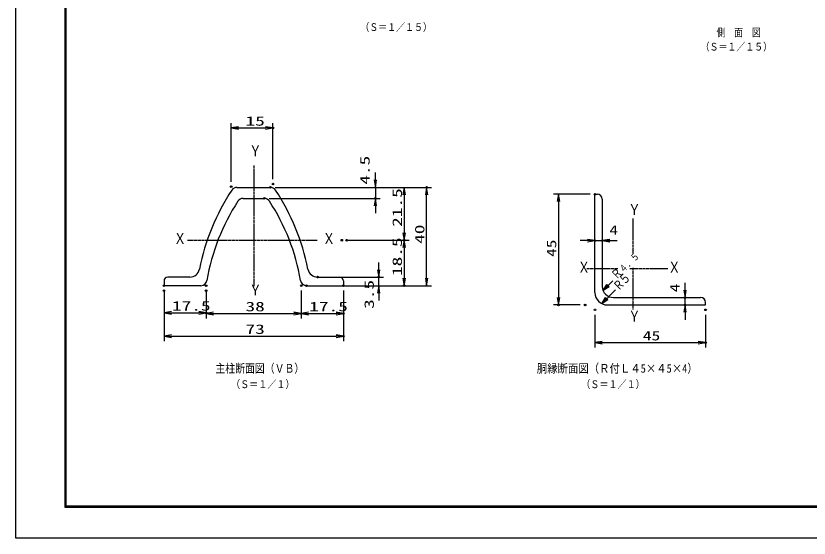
# Model space of a CAD drawing. Units: millimetres, scale not verified. Extents: x -4455 to 4455, y -3150 to 3150.
# Drawn here: x -4455 to 388, y -3150 to 36 of the extents above; entities that cross this region are included whole.
import ezdxf
from ezdxf.enums import TextEntityAlignment as Align

# ---------------------------------------------------------------- set-up
doc = ezdxf.new("R2010")
doc.units = ezdxf.units.MM
doc.header["$LTSCALE"] = 20
doc.header["$PDMODE"] = 32
doc.header["$PDSIZE"] = 10
doc.linetypes.add('USER1', pattern=[1.125, 0.75, -0.125, 0.125, -0.125])
for name, color, linetype, lineweight in [('0-0_1', 7, 'Continuous', 25), ('0-1_2', 7, 'Continuous', 25), ('0-2_0', 4, 'Continuous', 25), ('0-4_EXTCNT-LMEC0', 2, 'Continuous', 25), ('0-6_WAKU', 7, 'Continuous', 25)]:
    doc.layers.add(name, color=color, linetype=linetype, lineweight=lineweight)
doc.layers.add('0-5_DEFPOINTS', color=7, linetype='Continuous')
doc.styles.add('ＭＳ ゴシック', font='')
doc.styles.get('ＭＳ ゴシック').set_extended_font_data('MS Gothic')

# ---------------------------------------------------------------- blocks, each defined once
blk = doc.blocks.new('C5')
at = {"layer": '0-0_1', "color": 4}
blk.add_line((72303.9, 29353.6), (73481, 30519.9), dxfattribs=at)
blk.add_lwpolyline([(73048.4, 29795.7), (72303.9, 29353.6), (72752.8, 30094)], close=True, dxfattribs=at)
blk.add_lwpolyline([(72974.5, 29870.3), (72602.2, 29649.2), (72826.7, 30019.4)], dxfattribs=at)
blk = doc.blocks.new('DARROWS')
at = {"layer": '0-2_0', "color": 2}
blk.add_line((0, 0), (-19.982, 0), dxfattribs=at)
blk.add_lwpolyline([(-20, -3.333), (0, 0), (-20, 3.333)], dxfattribs=at)

msp = doc.modelspace()

# ---------------------------------------------------------------- linework, layer by layer
at = {"layer": '0-0_1', "color": 4, "linetype": 'USER1'}
for p, q in [((-3003.17, -877.2), (-3003.17, -1614.32)), ((-689.14, -1200.61), (-689.14, -1414.32)), ((-3407.51, -1332.71), (-2615.1, -1332.71)), ((-689.14, -1501.11), (-689.14, -1755.86)), ((-779.47, -1507.78), (-968.67, -1507.78)), ((-475.5, -1507.78), (-707.03, -1507.78))]:
    msp.add_line(p, q, dxfattribs=at)
at = {"layer": '0-0_1'}
for p, q in [((-3105.17, -1010.21), (-2901.17, -1010.21)), ((-3067.67, -1077.71), (-2938.67, -1077.71)), ((-3550.67, -1580.21), (-3550.67, -1610.21)), ((-3393.17, -1557.71), (-3528.17, -1557.71)), ((-2613.17, -1557.71), (-2478.17, -1557.71)), ((-2455.67, -1580.21), (-2455.67, -1610.21)), ((-3325.67, -1610.21), (-3550.67, -1610.21)), ((-2680.67, -1610.21), (-2455.67, -1610.21))]:
    msp.add_line(p, q, dxfattribs=at)
at = {"layer": '0-0_1', "color": 4}
msp.add_line((-877.89, -1719.85), (-795.37, -1635.55), dxfattribs=at)
msp.add_lwpolyline([(-841, -1697.18), (-877.89, -1719.85), (-856.01, -1682.49)], close=True, dxfattribs=at)
msp.add_lwpolyline([(-844.76, -1693.5), (-863.2, -1704.84), (-852.26, -1686.16)], dxfattribs=at)
at = {"layer": '0-0_1'}
for centre, radius, start, end in [((-3105.17, -1047.71), 37.5, 90, 146.62769), ((-2901.17, -1047.71), 37.5, 33.37232, 90), ((-2002.82, -1773.81), 1357.5, 146.62769, 168.7681), ((-4003.52, -1773.81), 1357.5, 11.23189, 33.3723), ((-2045.89, -1786.37), 1260, 146.70108, 170.52185), ((-3067.67, -1115.21), 37.5, 90, 146.7012), ((-2938.67, -1115.21), 37.5, 33.2988, 90), ((-3960.46, -1786.37), 1260, 9.47813, 33.2989), ((-3393.17, -1497.71), 60, 269.99979, 348.7681), ((-2613.17, -1497.71), 60, 191.23181, 270), ((-3528.17, -1580.21), 22.5, 90, 180), ((-3325.67, -1572.71), 37.5, 269.99982, 350.52157), ((-2680.67, -1572.71), 37.5, 189.47824, 270), ((-2478.17, -1580.21), 22.5, 0, 90), ((-807.4, -1614.99), 67.5, 180.00046, 270), ((-844.9, -1652.49), 75, 180.00043, 270)]:
    msp.add_arc(centre, radius, start, end, dxfattribs=at)
at = {"layer": '0-1_2'}
for p, q in [((-919.9, -1652.49), (-919.9, -1052.49)), ((-919.9, -1052.49), (-904.9, -1052.49)), ((-874.9, -1082.49), (-874.9, -1614.99)), ((-807.4, -1682.49), (-274.9, -1682.49))]:
    msp.add_line(p, q, dxfattribs=at)
msp.add_lwpolyline([(-844.9, -1727.49), (-244.9, -1727.49), (-244.9, -1712.49)], dxfattribs=at)
for centre in [(-904.9, -1082.49), (-274.9, -1712.49)]:
    msp.add_arc(centre, 30, 0, 90, dxfattribs=at)
at = {"layer": '0-2_0', "color": 1}
for p, q in [((-3140.55, -976), (-3140.55, -618)), ((-2885.55, -960), (-2885.55, -618)), ((-2871.17, -1010.21), (-2054.55, -1010.21)), ((-2871.17, -1010.21), (-1917.55, -1010.21)), ((-2435.1, -1332.71), (-2054.55, -1332.71)), ((-2405.1, -1332.71), (-2054.55, -1332.71)), ((-3550.67, -1640.21), (-3550.67, -1948)), ((-3293.51, -1640.21), (-3293.51, -1806)), ((-2712.84, -1640.21), (-2712.84, -1810)), ((-2712.84, -1640.21), (-2712.84, -1810)), ((-2650.67, -1610.21), (-1917.55, -1610.21)), ((-2455.67, -1640.21), (-2455.67, -1948)), ((-2455.67, -1640.21), (-2455.67, -1810)), ((-2425.67, -1610.21), (-2054.55, -1610.21)), ((-3550.67, -1670.21), (-3550.67, -1806)), ((-3293.51, -1670.21), (-3293.51, -1810))]:
    msp.add_line(p, q, dxfattribs=at)
at = {"layer": '0-2_0', "color": 2}
for p, q in [((-3095.55, -648), (-2930.55, -648)), ((-2084.55, -1055.21), (-2084.55, -1287.71)), ((-1947.55, -1565.21), (-1947.55, -1055.21)), ((-2084.55, -1377.71), (-2084.55, -1565.21)), ((-3505.67, -1776), (-3338.51, -1776)), ((-3248.51, -1780), (-2757.84, -1780)), ((-2667.84, -1780), (-2500.67, -1780)), ((-3505.67, -1918), (-2500.67, -1918))]:
    msp.add_line(p, q, dxfattribs=at)
at = {"layer": '0-4_EXTCNT-LMEC0'}
for p, q in [((-2260.55, -965.21), (-2260.55, -920.21)), ((-2260.55, -1010.21), (-2260.55, -1077.71)), ((-1142.53, -1097.49), (-1142.53, -1682.49)), ((-2260.55, -1122.71), (-2260.55, -1167.71)), ((-964.9, -1335), (-1009.9, -1335)), ((-919.9, -1335), (-874.9, -1335)), ((-829.9, -1335), (-784.9, -1335)), ((-2240.21, -1512.71), (-2240.21, -1467.71)), ((-2240.21, -1610.21), (-2240.21, -1557.71)), ((-369.9, -1637.49), (-369.9, -1592.49)), ((-2240.21, -1655.21), (-2240.21, -1700.21)), ((-369.9, -1727.49), (-369.9, -1682.49)), ((-369.9, -1772.49), (-369.9, -1817.49)), ((-874.9, -1957.56), (-289.9, -1957.56))]:
    msp.add_line(p, q, dxfattribs=at)
at = {"layer": '0-4_EXTCNT-LMEC0', "color": 1}
for p, q in [((-2871.17, -1010.21), (-2230.55, -1010.21)), ((-949.9, -1052.49), (-1172.53, -1052.49)), ((-2908.67, -1077.71), (-2230.55, -1077.71)), ((-2583.17, -1557.71), (-2210.21, -1557.71)), ((-2650.67, -1610.21), (-2210.21, -1610.21)), ((-1009.9, -1727.49), (-1172.53, -1727.49)), ((-919.9, -1787.49), (-919.9, -1987.56)), ((-244.9, -1787.49), (-244.9, -1987.56))]:
    msp.add_line(p, q, dxfattribs=at)
at = {"layer": '0-5_DEFPOINTS'}
for p in [(-2885.55, -648), (-3140.55, -1006), (-2901.17, -1010.21), (-2885.55, -990), (-1947.55, -1010.21), (-919.9, -1052.49), (-2938.67, -1077.71), (-2260.55, -1077.71), (-2465.1, -1332.71), (-2435.1, -1332.71), (-2084.55, -1332.71), (-919.9, -1335), (-874.9, -1335), (-2613.17, -1557.71), (-2240.21, -1557.71), (-3550.67, -1610.21), (-3550.67, -1640.21), (-3293.51, -1610.21), (-3293.51, -1640.21), (-2712.84, -1610.21), (-2680.67, -1610.21), (-2455.67, -1610.21), (-2455.67, -1610.21), (-2084.55, -1610.21), (-369.9, -1682.49), (-1142.53, -1727.49), (-979.9, -1727.49), (-369.9, -1727.49), (-3293.51, -1776), (-2712.84, -1780), (-2455.67, -1780), (-919.9, -1757.49), (-244.9, -1757.49), (-2455.67, -1918), (-244.9, -1957.56)]:
    msp.add_point(p, dxfattribs=at)
at = {"layer": '0-6_WAKU', "color": 3}
msp.add_lwpolyline([(-4455, 3150), (4455, 3150), (4455, -3150), (-4455, -3150)], close=True, dxfattribs=at)
at = {"layer": '0-6_WAKU'}
for points in [[(-4155, 2962.5), (4155, 2962.5), (4155, -2962.5), (-4155, -2962.5)], [(-4153.13, 2960.62), (4153.12, 2960.62), (4153.12, -2960.63), (-4153.13, -2960.63)], [(-4151.25, 2958.75), (4151.25, 2958.75), (4151.25, -2958.75), (-4151.25, -2958.75)], [(-4149.38, 2956.87), (4149.37, 2956.87), (4149.37, -2956.88), (-4149.38, -2956.88)], [(-4147.5, 2955), (4147.5, 2955), (4147.5, -2955), (-4147.5, -2955)]]:
    msp.add_lwpolyline(points, close=True, dxfattribs=at)

# ---------------------------------------------------------------- block references
at = {"layer": '0-2_0', "xscale": 2.25, "yscale": 2.25}
for p, rotation in [((-3140.55, -648), 180), ((-2084.55, -1010.21), 90), ((-1947.55, -1010.21), 90), ((-2084.55, -1332.71), 270), ((-2084.55, -1332.71), 90), ((-2084.55, -1610.21), 270), ((-1947.55, -1610.21), 270), ((-3550.67, -1776), 180), ((-3293.51, -1780), 180), ((-2712.84, -1780), 180), ((-3550.67, -1918), 180)]:
    msp.add_blockref('DARROWS', p, dxfattribs=dict(at, rotation=rotation))
at = {"layer": '0-2_0'}
for name, p, xscale, yscale in [('DARROWS', (-2885.55, -648), 2.25, 2.25), ('C5', (-4485.55, -3107), 0.05, 0.05), ('DARROWS', (-3293.51, -1776), 2.25, 2.25), ('DARROWS', (-2712.84, -1780), 2.25, 2.25), ('DARROWS', (-2455.67, -1780), 2.25, 2.25), ('DARROWS', (-2455.67, -1918), 2.25, 2.25)]:
    msp.add_blockref(name, p, dxfattribs=dict(at, xscale=xscale, yscale=yscale))
at = {"layer": '0-4_EXTCNT-LMEC0', "xscale": 2.25, "yscale": 2.25}
for p, rotation in [((-2260.55, -1010.21), 270), ((-1142.53, -1052.49), 90), ((-2260.55, -1077.71), 90), ((-874.9, -1335), 180), ((-2240.21, -1557.71), 270), ((-2240.21, -1610.21), 90), ((-369.9, -1682.49), 270), ((-1142.53, -1727.49), 270), ((-369.9, -1727.49), 90), ((-919.9, -1957.56), 180)]:
    msp.add_blockref('DARROWS', p, dxfattribs=dict(at, rotation=rotation))
for p in [(-919.9, -1335), (-244.9, -1957.56)]:
    msp.add_blockref('DARROWS', p, dxfattribs=at)

# ---------------------------------------------------------------- texts
at = {"layer": '0-0_1', "color": 4, "style": 'ＭＳ ゴシック'}
for s, height, width, p in [('（Ｓ＝１／１５）', 45.89, 0.85, (-2351.93, -69.99)), ('（Ｓ＝１／１５）', 45.89, 0.85, (-275.16, -189.65)), ('Ｙ', 66.57, 0.85, (-3031.67, -840.06)), ('Ｙ', 66.57, 0.85, (-717.64, -1199.03)), ('Ｘ', 66.57, 0.85, (-3491.21, -1375.52)), ('Ｘ', 66.57, 0.85, (-2582.26, -1375.52)), ('Ｘ', 66.57, 0.85, (-1025.71, -1550.59)), ('Ｘ', 66.57, 0.85, (-474, -1550.59)), ('Ｙ', 66.57, 0.85, (-3031.67, -1689.71)), ('Ｙ', 66.57, 0.85, (-717.64, -1848.67)), ('主柱断面図（ＶＢ）', 51.95, 0.85, (-3236.81, -2156.37)), ('胴縁断面図（Ｒ付Ｌ４5×４5×4）', 51.65, 0.9, (-1274.81, -2156.31)), ('（Ｓ＝１／１）', 46.52, 0.85, (-3141.16, -2248.97)), ('（Ｓ＝１／１）', 46.52, 0.85, (-1003.49, -2248.97))]:
    msp.add_text(s, height=height, dxfattribs=dict(at, width=width)).set_placement(p, align=Align.BOTTOM_LEFT)
at = {"layer": '0-0_1', "color": 4, "style": 'ＭＳ ゴシック', "width": 0.8}
for s, height, p in [('４．５', 43.3, (-738.3, -1545.06)), ('Ｒ', 53.29, (-778.09, -1587.57)), ('５', 57.73, (-728.88, -1620.84)), ('Ｒ', 53.29, (-765.7, -1656.45))]:
    msp.add_text(s, height=height, rotation=45, dxfattribs=at).set_placement(p, align=Align.BOTTOM_LEFT)
at = {"layer": '0-2_0', "color": 3, "style": 'ＭＳ ゴシック', "width": 1.5}
for s, p in [('15', (-3053.05, -651.6)), ('17.5', (-3502.09, -1779.6)), ('38', (-3053.17, -1783.6)), ('17.5', (-2664.25, -1783.6)), ('73', (-3053.17, -1921.6))]:
    msp.add_text(s, height=57.77, dxfattribs=at).set_placement(p, align=Align.BOTTOM_LEFT)
for s, p in [('21.5', (-2080.95, -1251.46)), ('40', (-1943.95, -1355.21)), ('18.5', (-2080.95, -1551.46))]:
    msp.add_text(s, height=57.77, rotation=90, dxfattribs=at).set_placement(p, align=Align.BOTTOM_LEFT)
at = {"layer": '0-4_EXTCNT-LMEC0', "color": 4, "style": 'ＭＳ ゴシック', "width": 0.8}
msp.add_text('側\u3000面\u3000図\u3000', height=48.11, dxfattribs=at).set_placement((-177.61, -103.92), align=Align.BOTTOM_LEFT)
at = {"layer": '0-4_EXTCNT-LMEC0', "color": 3, "style": 'ＭＳ ゴシック'}
for s, width, p in [('4.5', 1.5, (-2277.92, -994.3)), ('45', 1.35, (-1138.93, -1434.99)), ('3.5', 1.5, (-2252.5, -1751.71)), ('4', 1.35, (-386.2, -1650.75))]:
    msp.add_text(s, height=57.77, rotation=90, dxfattribs=dict(at, width=width)).set_placement(p, align=Align.BOTTOM_LEFT)
at = {"layer": '0-4_EXTCNT-LMEC0', "color": 3, "style": 'ＭＳ ゴシック', "width": 1.35}
for s, p in [('4', (-831.88, -1316.98)), ('45', (-627.4, -1961.16))]:
    msp.add_text(s, height=57.77, dxfattribs=at).set_placement(p, align=Align.BOTTOM_LEFT)

doc.saveas('drawing.dxf')
